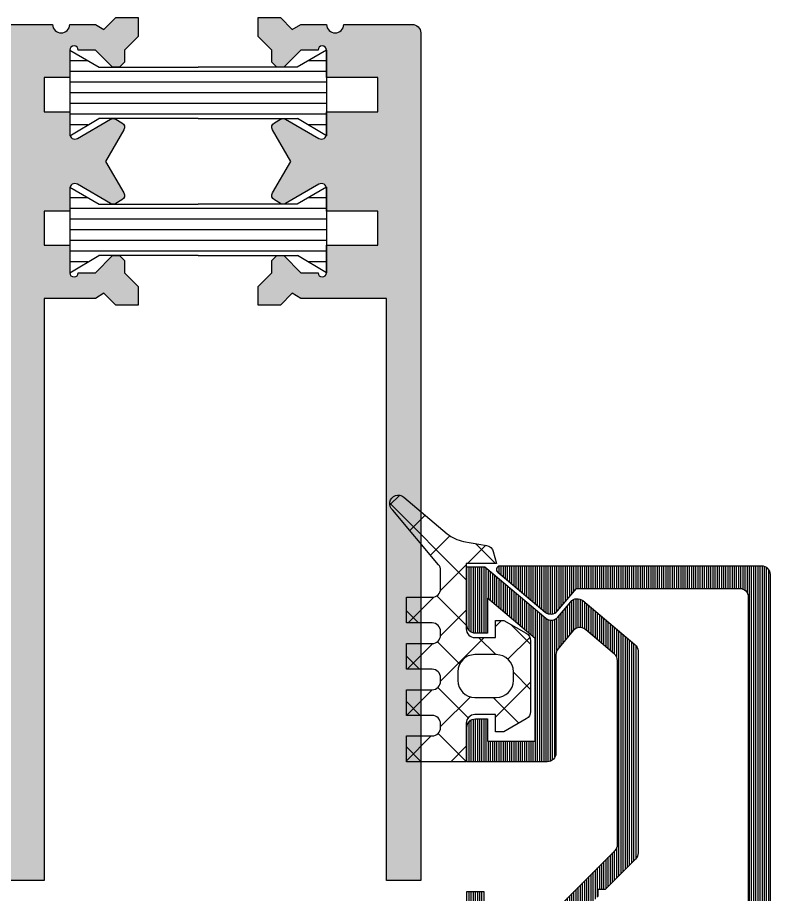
# Model space of a CAD drawing. Header units: millimetres. Extents: x 809 to 8159, y 33 to 4533.
# Drawn here: x 4002.43 to 4006.83, y 3004.71 to 3009.83 of the extents above; entities that cross this region are included whole.
import ezdxf

# ---------------------------------------------------------------- set-up
doc = ezdxf.new("R2010")
doc.units = ezdxf.units.MM
for name, color, linetype in [('1', 3, 'Continuous'), ('FITILLER', 240, 'Continuous'), ('GORUNUS-TARAMA', 11, 'Continuous')]:
    doc.layers.add(name, color=color, linetype=linetype)
pattern_1 = [(90, (36052.00619858685, -5551.831307589118), (-0.0125, 0), [])]

# ---------------------------------------------------------------- blocks, each defined once
blk = doc.blocks.new('*X20')
for p, q in [((0.6250000000000009, 13.929375), (0.6250000000000009, 15)), ((1.25, 0), (1.25, 15)), ((1.875, 0), (1.875000000000001, 15)), ((2.5, 0), (2.5, 15)), ((3.125, 0), (3.125, 15)), ((3.75, 0), (3.75, 15)), ((4.375, 13.9375), (4.375, 15)), ((0.625, 0), (0.6250000000000001, 1.070625)), ((4.375, 0), (4.375, 1.062499999999999))]:
    blk.add_line(p, q)
blk = doc.blocks.new('ISIBA')
at = {"layer": '1'}
for p, q in [((0, 15), (5, 15)), ((0, 15), (1, 13.287)), ((5, 15), (4, 13.3)), ((1, 13.287), (1, 7.5)), ((4, 7.5), (4, 13.3)), ((1, 1.713), (1, 7.499999999999999)), ((4, 7.5), (4, 1.7)), ((0, 0), (1, 1.713)), ((5, 0), (4, 1.7)), ((0, 0), (5, 0))]:
    blk.add_line(p, q, dxfattribs=at)
blk.add_blockref('*X20', (0, 0), dxfattribs=at)
blk = doc.blocks.new('ajsdfxcvzx')
h = blk.add_hatch(color=256)
edge = h.paths.add_edge_path()
edge.add_arc((35958.98180359086, -5582.085809404256), 0.02999999999965046, -30.00000000555798, 59.99999996880672, ccw=False)
edge.add_line((35959.00778435297, -5582.100809404258), (35958.90145319838, -5582.284980366444))
edge.add_line((35958.90145319838, -5582.284980366444), (35959.00778435297, -5582.46915132863))
edge.add_arc((35958.98180359086, -5582.484151328632), 0.02999999999925227, -59.99999996880672, 30.00000000555798, ccw=False)
edge.add_line((35958.99680359088, -5582.510132090737), (35958.96072663914, -5582.530961128552))
edge.add_arc((35958.94572663913, -5582.504980366445), 0.03000000000122575, 239.999999982578, 300.0000000294563, ccw=False)
edge.add_line((35958.93072663912, -5582.530961128552), (35958.73680359086, -5582.418999604331))
edge.add_arc((35958.72180359086, -5582.444980366444), 0.02999999999946331, 60.00000000069188, 180.000000001737)
edge.add_line((35958.69180359086, -5582.444980366445), (35958.69180359086, -5582.574980366444))
edge.add_line((35958.69180359086, -5582.574980366444), (35958.54180359087, -5582.574980366444))
edge.add_line((35958.54180359087, -5582.574980366444), (35958.54180359087, -5582.774980366445))
edge.add_line((35958.54180359087, -5582.774980366445), (35958.69180359086, -5582.774980366445))
edge.add_line((35958.69180359086, -5582.774980366445), (35958.69180359086, -5582.934980393184))
edge.add_arc((35958.71680359086, -5582.934980379814), 0.02500000000145877, 180.0000306408022, 360.0000306408023)
edge.add_line((35958.74180359086, -5582.934980366445), (35958.84180359086, -5582.934980366445))
edge.add_line((35958.84180359086, -5582.934980366445), (35958.94180359086, -5582.834980366444))
edge.add_line((35958.94180359086, -5582.834980366444), (35958.98251426898, -5582.834980366444))
edge.add_line((35958.98251426898, -5582.834980366444), (35959.01180359087, -5582.864269688325))
edge.add_line((35959.01180359087, -5582.864269688325), (35959.01180359087, -5582.934980366445))
edge.add_line((35959.01180359087, -5582.934980366445), (35959.09180359086, -5583.014980366444))
edge.add_line((35959.09180359086, -5583.014980366444), (35959.09180359086, -5583.124980366444))
edge.add_line((35959.09180359086, -5583.124980366444), (35958.96180359086, -5583.124980366444))
edge.add_line((35958.96180359086, -5583.124980366444), (35958.89180359086, -5583.054980366444))
edge.add_line((35958.89180359086, -5583.054980366444), (35958.84180359086, -5583.084980366444))
edge.add_line((35958.84180359086, -5583.084980366444), (35958.54180359087, -5583.084980366444))
edge.add_line((35958.54180359087, -5583.084980366444), (35958.54180359087, -5586.484980366445))
edge.add_line((35958.54180359087, -5586.484980366445), (35958.34180359086, -5586.484980366445))
edge.add_line((35958.34180359086, -5586.484980366445), (35958.34180359086, -5581.834980366444))
edge.add_arc((35958.29180359086, -5581.834980366442), 0.05000000000291038, 359.9999999979156, 449.9999999916624)
edge.add_line((35958.29180359087, -5581.784980366444), (35955.34180359086, -5581.784980366444))
edge.add_line((35955.34180359086, -5581.784980366444), (35955.34180359086, -5581.484980366445))
edge.add_line((35955.34180359086, -5581.484980366445), (35958.59180359086, -5581.484980366445))
edge.add_arc((35958.64180359086, -5581.484980366445), 0.04999999999563443, 180, 360)
edge.add_line((35958.69180359086, -5581.484980366445), (35958.84180359086, -5581.484980366445))
edge.add_line((35958.84180359086, -5581.484980366445), (35958.89180359086, -5581.514980366444))
edge.add_line((35958.89180359086, -5581.514980366444), (35958.96180359086, -5581.444980366445))
edge.add_line((35958.96180359086, -5581.444980366445), (35959.09180359086, -5581.444980366445))
edge.add_line((35959.09180359086, -5581.444980366445), (35959.09180359086, -5581.554980366444))
edge.add_line((35959.09180359086, -5581.554980366444), (35959.01180359087, -5581.634980366444))
edge.add_line((35959.01180359087, -5581.634980366444), (35959.01180359087, -5581.705691044563))
edge.add_line((35959.01180359087, -5581.705691044563), (35958.98251426898, -5581.734980366445))
edge.add_line((35958.98251426898, -5581.734980366445), (35958.94180359086, -5581.734980366445))
edge.add_line((35958.94180359086, -5581.734980366445), (35958.84180359086, -5581.634980366444))
edge.add_line((35958.84180359086, -5581.634980366444), (35958.74180359086, -5581.634980366444))
edge.add_arc((35958.71680359086, -5581.634980366444), 0.02500000000145519, 0, 180)
edge.add_line((35958.69180359086, -5581.634980366444), (35958.69180359086, -5581.794980366444))
edge.add_line((35958.69180359086, -5581.794980366444), (35958.54180359087, -5581.794980366444))
edge.add_line((35958.54180359087, -5581.794980366444), (35958.54180359087, -5581.994980366444))
edge.add_line((35958.54180359087, -5581.994980366444), (35958.69180359086, -5581.994980366444))
edge.add_line((35958.69180359086, -5581.994980366444), (35958.69180359086, -5582.124980366444))
edge.add_arc((35958.72180359086, -5582.124980366444), 0.02999999999883585, 180, 300.0000000285878)
edge.add_line((35958.73680359087, -5582.150961128552), (35958.93072663912, -5582.038999604337))
edge.add_arc((35958.94572663913, -5582.064980366444), 0.02999999999758778, 59.99999997054368, 120.000000017422, ccw=False)
edge.add_line((35958.96072663914, -5582.038999604337), (35958.99680359088, -5582.059828642151))
h = blk.add_hatch(color=256)
edge = h.paths.add_edge_path()
edge.add_line((35959.87180359086, -5582.864269688325), (35959.90109291274, -5582.834980366444))
edge.add_line((35959.90109291274, -5582.834980366444), (35959.94180359086, -5582.834980366444))
edge.add_line((35959.94180359086, -5582.834980366444), (35960.04180359087, -5582.934980366445))
edge.add_line((35960.04180359087, -5582.934980366445), (35960.14180359086, -5582.934980366445))
edge.add_arc((35960.16680359087, -5582.934980366445), 0.02500000000145519, 180, 360)
edge.add_line((35960.19180359086, -5582.934980366445), (35960.19180359086, -5582.774980366445))
edge.add_line((35960.19180359086, -5582.774980366445), (35960.49180359086, -5582.774980366445))
edge.add_line((35960.49180359086, -5582.774980366445), (35960.49180359086, -5582.574980366444))
edge.add_line((35960.49180359086, -5582.574980366444), (35960.19180359086, -5582.574980366444))
edge.add_line((35960.19180359086, -5582.574980366444), (35960.19180359086, -5582.444980366445))
edge.add_arc((35960.16180359086, -5582.444980366445), 0.02999999999883585, 0, 120.0000000285878)
edge.add_line((35960.14680359085, -5582.418999604337), (35959.95288054261, -5582.530961128552))
edge.add_arc((35959.93788054259, -5582.50498036644), 0.03000000000595163, 239.9999999757547, 300.0000000242453, ccw=False)
edge.add_line((35959.92288054258, -5582.530961128552), (35959.88680359085, -5582.510132090737))
edge.add_arc((35959.90180359086, -5582.484151328628), 0.02999999999916307, 150.0000000004591, 239.999999984315, ccw=False)
edge.add_line((35959.87582282875, -5582.46915132863), (35959.98215398334, -5582.284980366444))
edge.add_line((35959.98215398334, -5582.284980366444), (35959.87582282875, -5582.100809404259))
edge.add_arc((35959.90180359086, -5582.085809404261), 0.02999999999743328, 120.000000015685, 209.9999999995408, ccw=False)
edge.add_line((35959.88680359085, -5582.059828642152), (35959.92288054258, -5582.038999604337))
edge.add_arc((35959.93788054259, -5582.064980366449), 0.03000000000595163, 59.99999997575469, 120.00000002424531, ccw=False)
edge.add_line((35959.95288054261, -5582.038999604337), (35960.14680359086, -5582.150961128558))
edge.add_arc((35960.16180359086, -5582.124980366444), 0.03000000000025096, 240.0000000015604, 360)
edge.add_line((35960.19180359086, -5582.124980366444), (35960.19180359086, -5581.994980366444))
edge.add_line((35960.19180359086, -5581.994980366444), (35960.49180359086, -5581.994980366444))
edge.add_line((35960.49180359086, -5581.994980366444), (35960.49180359086, -5581.794980366444))
edge.add_line((35960.49180359086, -5581.794980366444), (35960.19180359086, -5581.794980366444))
edge.add_line((35960.19180359086, -5581.794980366444), (35960.19180359086, -5581.634980339705))
edge.add_arc((35960.16680359087, -5581.634980353075), 0.02499999999418281, 3.064080225297697e-05, 180.0000306408022)
edge.add_line((35960.14180359086, -5581.634980366444), (35960.04180359087, -5581.634980366444))
edge.add_line((35960.04180359087, -5581.634980366444), (35959.94180359086, -5581.734980366445))
edge.add_line((35959.94180359086, -5581.734980366445), (35959.90109291274, -5581.734980366445))
edge.add_line((35959.90109291274, -5581.734980366445), (35959.87180359086, -5581.705691044563))
edge.add_line((35959.87180359086, -5581.705691044563), (35959.87180359086, -5581.634980366444))
edge.add_line((35959.87180359086, -5581.634980366444), (35959.79180359087, -5581.554980366444))
edge.add_line((35959.79180359087, -5581.554980366444), (35959.79180359087, -5581.444980366445))
edge.add_line((35959.79180359087, -5581.444980366445), (35959.92180359086, -5581.444980366445))
edge.add_line((35959.92180359086, -5581.444980366445), (35959.99180359086, -5581.514980366444))
edge.add_line((35959.99180359086, -5581.514980366444), (35960.04180359087, -5581.484980366445))
edge.add_line((35960.04180359087, -5581.484980366445), (35960.19180359086, -5581.484980366445))
edge.add_arc((35960.24180359086, -5581.484980366445), 0.05000000000291038, 180, 360)
edge.add_line((35960.29180359087, -5581.484980366445), (35960.69180359086, -5581.484980366445))
edge.add_arc((35960.69180359086, -5581.534980366446), 0.05000000000109139, 2.084391326206969e-09, 90, ccw=False)
edge.add_line((35960.74180359086, -5581.534980366444), (35960.74180359086, -5586.484980366445))
edge.add_line((35960.74180359086, -5586.484980366445), (35960.54180359087, -5586.484980366445))
edge.add_line((35960.54180359087, -5586.484980366445), (35960.54180359087, -5583.084980366444))
edge.add_line((35960.54180359087, -5583.084980366444), (35960.04180359087, -5583.084980366444))
edge.add_line((35960.04180359087, -5583.084980366444), (35959.99180359086, -5583.054980366444))
edge.add_line((35959.99180359086, -5583.054980366444), (35959.92180359086, -5583.124980366444))
edge.add_line((35959.92180359086, -5583.124980366444), (35959.79180359087, -5583.124980366444))
edge.add_line((35959.79180359087, -5583.124980366444), (35959.79180359087, -5583.014980366444))
edge.add_line((35959.79180359087, -5583.014980366444), (35959.87180359086, -5582.934980366445))
edge.add_line((35959.87180359086, -5582.934980366445), (35959.87180359086, -5582.864269688325))
h = blk.add_hatch()
h.set_pattern_fill('LINE', color=256, scale=0.09999999999999996, angle=90.00000000000001, style=0)
h.set_pattern_definition(pattern_1)
edge = h.paths.add_edge_path()
edge.add_line((35961.41100946776, -5585.670743195413), (35961.41100946776, -5585.070979565514))
edge.add_line((35961.41100946776, -5585.070979565514), (35961.13100946776, -5584.836031668784))
edge.add_line((35961.13100946776, -5584.836031668784), (35961.13100946776, -5585.040743195413))
edge.add_line((35961.13100946776, -5585.040743195413), (35961.06100946776, -5585.040743195413))
edge.add_arc((35961.06100946776, -5584.990743195414), 0.04999999999836291, 179.9999999979156, 270, ccw=False)
edge.add_line((35961.01100946777, -5584.990743195413), (35961.01100946777, -5584.653463769426))
edge.add_line((35961.01100946777, -5584.653463769426), (35961.11643336398, -5584.653463769426))
edge.add_line((35961.11643336398, -5584.653463769426), (35961.47235689727, -5584.952119074938))
edge.add_arc((35961.50449627775, -5584.913816852782), 0.05000000000058918, 230.0000000006135, 320.000000000485)
edge.add_line((35961.54279849991, -5584.945956233267), (35961.61789372605, -5584.856461227731))
edge.add_arc((35961.65619594821, -5584.888600608217), 0.05000000000187051, 50.00000000061351, 140.0000000004851, ccw=False)
edge.add_line((35961.68833532869, -5584.85029838606), (35961.99314884825, -5585.106067297898))
edge.add_arc((35961.96100946776, -5585.144369520058), 0.05000000000267932, 4.168782652413938e-09, 50.000000002623324, ccw=False)
edge.add_line((35962.01100946777, -5585.144369520054), (35962.01100946777, -5586.323905328199))
edge.add_arc((35961.96100946776, -5586.323905328195), 0.05000000000291038, 314.99999999778913, 359.99999999583116, ccw=False)
edge.add_line((35961.99636480682, -5586.359260667257), (35961.81918403121, -5586.536441442873))
edge.add_line((35961.81918403121, -5586.536441442873), (35961.77675762434, -5586.536441442873))
edge.add_line((35961.77675762434, -5586.536441442873), (35961.77675762434, -5586.578867849744))
edge.add_line((35961.77675762434, -5586.578867849744), (35961.7218063656, -5586.633819108485))
edge.add_arc((35961.75716170466, -5586.669174447547), 0.05000000000232364, 134.9999999977892, 179.9999999958312)
edge.add_line((35961.70716170465, -5586.669174447544), (35961.70716170465, -5587.627753091307))
edge.add_arc((35961.75716170466, -5587.627753091304), 0.05000000000291038, 180.0000000031266, 225.0000000022108)
edge.add_line((35961.7218063656, -5587.663108430366), (35961.77675762434, -5587.718059689108))
edge.add_line((35961.77675762434, -5587.718059689108), (35961.77675762434, -5587.760486095978))
edge.add_line((35961.77675762434, -5587.760486095978), (35961.81918403121, -5587.760486095978))
edge.add_line((35961.81918403121, -5587.760486095978), (35961.99636480682, -5587.937666871593))
edge.add_arc((35961.96100946776, -5587.973022210655), 0.05000000000232364, 3.126615411019884e-09, 45.000000002210925, ccw=False)
edge.add_line((35962.01100946777, -5587.973022210653), (35962.01100946777, -5589.152558018797))
edge.add_arc((35961.96100946776, -5589.152558018794), 0.05000000000291038, 309.99999999737673, 359.99999999583116, ccw=False)
edge.add_line((35961.99314884825, -5589.190860240953), (35961.68833532869, -5589.446629152792))
edge.add_arc((35961.65619594821, -5589.408326930635), 0.05000000000058918, 219.9999999995149, 309.9999999993865, ccw=False)
edge.add_line((35961.61789372605, -5589.44046631112), (35961.54279849991, -5589.350971305585))
edge.add_arc((35961.50449627775, -5589.38311068607), 0.05000000000187051, 39.99999999951493, 129.9999999993865)
edge.add_line((35961.47235689727, -5589.344808463913), (35961.11643336398, -5589.643463769426))
edge.add_line((35961.11643336398, -5589.643463769426), (35961.01100946777, -5589.643463769426))
edge.add_line((35961.01100946777, -5589.643463769426), (35961.01100946777, -5589.306184343438))
edge.add_arc((35961.06100946776, -5589.306184343435), 0.04999999999563443, 90, 180.0000000031266, ccw=False)
edge.add_line((35961.06100946776, -5589.256184343438), (35961.13100946776, -5589.256184343438))
edge.add_line((35961.13100946776, -5589.256184343438), (35961.13100946776, -5589.460895870067))
edge.add_line((35961.13100946776, -5589.460895870067), (35961.41100946776, -5589.225947973337))
edge.add_line((35961.41100946776, -5589.225947973337), (35961.41100946776, -5588.626184343439))
edge.add_line((35961.41100946776, -5588.626184343439), (35961.13100946776, -5588.626184343439))
edge.add_line((35961.13100946776, -5588.626184343439), (35961.13100946776, -5588.756184343439))
edge.add_line((35961.13100946776, -5588.756184343439), (35961.06100946776, -5588.756184343439))
edge.add_arc((35961.06100946776, -5588.70618434344), 0.04999999999836291, 179.9999999979156, 270, ccw=False)
edge.add_line((35961.01100946777, -5588.706184343439), (35961.01100946777, -5588.506184343439))
edge.add_line((35961.01100946777, -5588.506184343439), (35961.48100946777, -5588.506184343439))
edge.add_arc((35961.48100946776, -5588.556184343436), 0.04999999999745341, -2.084391326206969e-09, 89.99999999166238, ccw=False)
edge.add_line((35961.53100946776, -5588.556184343438), (35961.53100946776, -5589.132036313231))
edge.add_arc((35961.58100946777, -5589.132036313229), 0.05000000000291038, 180.0000000020844, 220.0000000003133)
edge.add_line((35961.54270724561, -5589.164175693715), (35961.63268454606, -5589.271406464783))
edge.add_arc((35961.67098676821, -5589.239267084298), 0.05000000000187051, 219.9999999995149, 309.9999999993865)
edge.add_line((35961.7031261487, -5589.277569306455), (35961.87314884824, -5589.134903321975))
edge.add_arc((35961.84100946777, -5589.096601099815), 0.04999999999800243, 309.9999999909897, 359.9999999968734)
edge.add_line((35961.89100946776, -5589.096601099818), (35961.89100946776, -5588.022727838137))
edge.add_arc((35961.84100946776, -5588.02272783814), 0.05000000000291038, 3.126612473883902e-09, 45.0000000014739)
edge.add_line((35961.87636480682, -5587.987372499078), (35961.55210073811, -5587.663108430366))
edge.add_arc((35961.51674539905, -5587.698463769427), 0.05000000000103742, 45.00000000073695, 90)
edge.add_line((35961.51674539905, -5587.648463769426), (35961.11100946776, -5587.648463769426))
edge.add_line((35961.11100946776, -5587.648463769426), (35961.11100946776, -5587.748463769425))
edge.add_line((35961.11100946776, -5587.748463769425), (35961.01100946777, -5587.748463769425))
edge.add_line((35961.01100946777, -5587.748463769425), (35961.01100946777, -5587.448463769426))
edge.add_arc((35961.06100946776, -5587.448463769424), 0.04999999999563443, 90, 180.0000000020844, ccw=False)
edge.add_line((35961.06100946776, -5587.398463769426), (35961.13100946776, -5587.398463769426))
edge.add_line((35961.13100946776, -5587.398463769426), (35961.13100946776, -5587.528463769426))
edge.add_line((35961.13100946776, -5587.528463769426), (35961.50716170466, -5587.528463769426))
edge.add_arc((35961.50716170466, -5587.478463769428), 0.04999999999745341, 270, 360.0000000031266)
edge.add_line((35961.55716170465, -5587.478463769426), (35961.55716170465, -5586.818463769426))
edge.add_arc((35961.50716170466, -5586.818463769423), 0.04999999999563443, 359.9999999968734, 450)
edge.add_line((35961.50716170466, -5586.768463769426), (35961.13100946776, -5586.768463769426))
edge.add_line((35961.13100946776, -5586.768463769426), (35961.13100946776, -5586.898463769426))
edge.add_line((35961.13100946776, -5586.898463769426), (35961.06100946776, -5586.898463769426))
edge.add_arc((35961.06100946776, -5586.848463769427), 0.04999999999836291, 179.9999999979156, 270, ccw=False)
edge.add_line((35961.01100946777, -5586.848463769426), (35961.01100946777, -5586.548463769425))
edge.add_line((35961.01100946777, -5586.548463769425), (35961.11100946776, -5586.548463769425))
edge.add_line((35961.11100946776, -5586.548463769425), (35961.11100946776, -5586.648463769426))
edge.add_line((35961.11100946776, -5586.648463769426), (35961.51674539905, -5586.648463769426))
edge.add_arc((35961.51674539905, -5586.598463769425), 0.05000000000109139, 270, 314.999999999263)
edge.add_line((35961.55210073811, -5586.633819108485), (35961.87636480682, -5586.309555039773))
edge.add_arc((35961.84100946776, -5586.274199700712), 0.05000000000168053, 314.9999999985261, 359.9999999968734)
edge.add_line((35961.89100946776, -5586.274199700714), (35961.89100946776, -5585.200326439032))
edge.add_arc((35961.84100946777, -5585.200326439036), 0.04999999999563443, 4.168816632451847e-09, 50.00000000901027)
edge.add_line((35961.87314884824, -5585.162024216876), (35961.7031261487, -5585.019358232396))
edge.add_arc((35961.67098676821, -5585.057660454553), 0.05000000000058918, 50.00000000061353, 140.0000000004851)
edge.add_line((35961.63268454606, -5585.025521074068), (35961.54270724561, -5585.132751845136))
edge.add_arc((35961.58100946777, -5585.164891225622), 0.05000000000245512, 139.9999999996867, 179.9999999979156)
edge.add_line((35961.53100946776, -5585.164891225621), (35961.53100946776, -5585.740743195413))
edge.add_arc((35961.48100946776, -5585.740743195414), 0.05000000000291038, -89.99999999166238, 2.084391326206969e-09, ccw=False)
edge.add_line((35961.48100946777, -5585.790743195413), (35961.01100946777, -5585.790743195413))
edge.add_line((35961.01100946777, -5585.790743195413), (35961.01100946777, -5585.590743195413))
edge.add_arc((35961.06100946776, -5585.590743195411), 0.04999999999563443, 90, 180.0000000020844, ccw=False)
edge.add_line((35961.06100946776, -5585.540743195413), (35961.13100946776, -5585.540743195413))
edge.add_line((35961.13100946776, -5585.540743195413), (35961.13100946776, -5585.670743195413))
edge.add_line((35961.13100946776, -5585.670743195413), (35961.41100946776, -5585.670743195413))
h = blk.add_hatch()
h.set_pattern_fill('LINE', color=256, scale=0.09999999999999996, angle=90.00000000000001, style=0)
h.set_pattern_definition(pattern_1)
edge = h.paths.add_edge_path()
edge.add_arc((35962.60431724008, -5584.828463769427), 0.05000000000109139, 1.042224084812915e-09, 90, ccw=False)
edge.add_line((35962.65431724008, -5584.828463769426), (35962.65431724008, -5589.468463769426))
edge.add_arc((35962.60431724008, -5589.468463769424), 0.05000000000291038, 270, 359.9999999979156, ccw=False)
edge.add_line((35962.60431724008, -5589.518463769426), (35961.65070618231, -5589.518463769426))
edge.add_line((35961.65070618231, -5589.518463769426), (35961.53971707907, -5589.386192106905))
edge.add_arc((35961.50141485692, -5589.418331487386), 0.04999999999395836, 40.00000000168076, 130.0000000013962)
edge.add_line((35961.46927547644, -5589.380029265232), (35961.19146148788, -5589.613142880563))
edge.add_arc((35961.20431724007, -5589.628463769426), 0.01999999999784756, 129.9999999888011, 270)
edge.add_line((35961.20431724007, -5589.648463769426), (35962.73431724007, -5589.648463769426))
edge.add_arc((35962.73431724007, -5589.598463769424), 0.05000000000200089, 270, 359.9999999979156)
edge.add_line((35962.78431724008, -5589.598463769426), (35962.78431724008, -5584.698463769426))
edge.add_arc((35962.73431724007, -5584.698463769428), 0.05000000000291038, 2.084408315922602e-09, 90)
edge.add_line((35962.73431724007, -5584.648463769426), (35961.20431724007, -5584.648463769426))
edge.add_arc((35961.20431724007, -5584.668463769424), 0.01999999999861757, 90, 230.0000000111989)
edge.add_line((35961.19146148788, -5584.683784658288), (35961.46927547644, -5584.916898273618))
edge.add_arc((35961.50141485692, -5584.878596051465), 0.04999999999780233, 229.9999999979339, 319.9999999983193)
edge.add_line((35961.53971707907, -5584.910735431947), (35961.65070618231, -5584.778463769426))
edge.add_line((35961.65070618231, -5584.778463769426), (35962.60431724008, -5584.778463769426))
at = {"layer": 'FITILLER'}
h = blk.add_hatch(dxfattribs=at)
h.set_pattern_fill('NET', color=256, scale=1.499999999999999, angle=225, style=0)
h.set_pattern_definition([(135, (35975.42690451786, -5598.281424507127), (0.1325825214724776, 0.1325825214724776), []), (44.99999999999994, (35975.42690451786, -5598.281424507127), (0.1325825214724777, -0.1325825214724775), [])])
edge = h.paths.add_edge_path(flags=16)
edge.add_arc((35961.18292354138, -5585.265743195416), 0.1000000000058208, 1.563306236941951e-09, 90)
edge.add_line((35961.18292354138, -5585.165743195413), (35961.05792354138, -5585.165743195413))
edge.add_arc((35961.05792354138, -5585.265743195412), 0.0999999999994543, 90, 180.0000000005211)
edge.add_line((35960.95792354138, -5585.265743195413), (35960.95792354138, -5585.315743195413))
edge.add_arc((35961.05792354138, -5585.315743195414), 0.09999999999854481, 179.9999999994789, 270)
edge.add_line((35961.05792354138, -5585.415743195414), (35961.18292354138, -5585.415743195414))
edge.add_arc((35961.18292354138, -5585.315743195411), 0.1000000000030923, 270, 359.9999999984367)
edge.add_line((35961.28292354138, -5585.315743195413), (35961.28292354138, -5585.265743195413))
edge = h.paths.add_edge_path()
edge.add_arc((35961.02613516738, -5584.30721134697), 0.2000000000073933, 229.7668578446722, 260.0000000007082)
edge.add_line((35960.99140553185, -5584.504172897579), (35961.12615273423, -5584.527932464934))
edge.add_arc((35961.11747032534, -5584.577172852582), 0.04999999999874655, 14.999999997630425, 79.9999999958788, ccw=False)
edge.add_line((35961.16576661666, -5584.564231900329), (35961.18431724008, -5584.633463769425))
edge.add_line((35961.18431724008, -5584.633463769425), (35961.00792354137, -5584.633463769425))
edge.add_line((35961.00792354137, -5584.633463769425), (35961.00792354137, -5585.015743195413))
edge.add_arc((35961.05792354138, -5585.015743195412), 0.05000000000291038, 180.0000000010422, 270)
edge.add_line((35961.05792354138, -5585.065743195413), (35961.17792354138, -5585.065743195413))
edge.add_line((35961.17792354138, -5585.065743195413), (35961.17792354138, -5584.965743195413))
edge.add_line((35961.17792354138, -5584.965743195413), (35961.22792354137, -5584.965743195413))
edge.add_line((35961.22792354137, -5584.965743195413), (35961.35792354138, -5585.040798730408))
edge.add_arc((35961.33292354138, -5585.084100000592), 0.04999999999637996, -5.211006737226853e-09, 59.9999999956795, ccw=False)
edge.add_line((35961.38292354137, -5585.084100000597), (35961.38292354137, -5585.497386390229))
edge.add_arc((35961.33292354138, -5585.497386390234), 0.04999999999563443, -59.9999999956795, 6.253173978620907e-09, ccw=False)
edge.add_line((35961.35792354138, -5585.540687660418), (35961.22792354137, -5585.615743195413))
edge.add_line((35961.22792354137, -5585.615743195413), (35961.17792354138, -5585.615743195413))
edge.add_line((35961.17792354138, -5585.615743195413), (35961.17792354138, -5585.515743195413))
edge.add_line((35961.17792354138, -5585.515743195413), (35961.05792354138, -5585.515743195413))
edge.add_arc((35961.05792354138, -5585.565743195415), 0.05000000000200089, 90, 179.9999999979156)
edge.add_line((35961.00792354137, -5585.565743195413), (35961.00792354137, -5585.790743195413))
edge.add_line((35961.00792354137, -5585.790743195413), (35960.65792354138, -5585.790743195413))
edge.add_line((35960.65792354138, -5585.790743195413), (35960.65792354138, -5585.640743195413))
edge.add_line((35960.65792354138, -5585.640743195413), (35960.80792354138, -5585.640743195413))
edge.add_arc((35960.80792354138, -5585.590743195411), 0.05000000000200089, 270, 359.9999999979156)
edge.add_line((35960.85792354138, -5585.590743195413), (35960.85792354138, -5585.570743195413))
edge.add_arc((35960.80792354138, -5585.570743195414), 0.05000000000291038, 1.042204157961301e-09, 90)
edge.add_line((35960.80792354138, -5585.520743195413), (35960.65792354138, -5585.520743195413))
edge.add_line((35960.65792354138, -5585.520743195413), (35960.65792354138, -5585.370743195413))
edge.add_line((35960.65792354138, -5585.370743195413), (35960.80792354138, -5585.370743195413))
edge.add_arc((35960.80792354138, -5585.320743195412), 0.05000000000109139, 270, 359.9999999979156)
edge.add_line((35960.85792354138, -5585.320743195413), (35960.85792354138, -5585.300743195413))
edge.add_arc((35960.80792354138, -5585.300743195414), 0.05000000000291038, 1.042204157961301e-09, 90)
edge.add_line((35960.80792354138, -5585.250743195413), (35960.65792354138, -5585.250743195413))
edge.add_line((35960.65792354138, -5585.250743195413), (35960.65792354138, -5585.100743195413))
edge.add_line((35960.65792354138, -5585.100743195413), (35960.80792354138, -5585.100743195413))
edge.add_arc((35960.80792354138, -5585.050743195412), 0.05000000000109139, 270, 359.9999999989578)
edge.add_line((35960.85792354138, -5585.050743195413), (35960.85792354138, -5585.030743195413))
edge.add_arc((35960.80792354138, -5585.030743195415), 0.05000000000291038, 2.084408315922602e-09, 90)
edge.add_line((35960.80792354138, -5584.980743195413), (35960.65792354138, -5584.980743195413))
edge.add_line((35960.65792354138, -5584.980743195413), (35960.65792354138, -5584.830743195413))
edge.add_line((35960.65792354138, -5584.830743195413), (35960.80792354138, -5584.830743195413))
edge.add_arc((35960.80792354138, -5584.780743195412), 0.05000000000109139, 270, 359.9999999979156)
edge.add_line((35960.85792354138, -5584.780743195413), (35960.85792354138, -5584.67258178846))
edge.add_arc((35960.80792354138, -5584.672581788462), 0.04999999999563443, 2.084408316225923e-09, 40.00000000567263)
edge.add_line((35960.84622576353, -5584.640442407976), (35960.57871449828, -5584.321634896551))
edge.add_arc((35960.61100946776, -5584.283463769426), 0.05000000000280942, 49.766857840143416, 229.7668578401433, ccw=False)
edge.add_line((35960.64330443725, -5584.245292642301), (35960.89695528944, -5584.459895855476))
for points in [[(35955.34180359086, -5581.484980366445), (35958.59180359086, -5581.484980366445, 1), (35958.69180359086, -5581.484980366445), (35958.84180359086, -5581.484980366445), (35958.89180359086, -5581.514980366444), (35958.96180359086, -5581.444980366445), (35959.09180359086, -5581.444980366445), (35959.09180359086, -5581.554980366444), (35959.01180359087, -5581.634980366444), (35959.01180359087, -5581.705691044563), (35958.98251426898, -5581.734980366445), (35958.94180359086, -5581.734980366445), (35958.84180359086, -5581.634980366444), (35958.74180359086, -5581.634980366444, 0.9999999999999998), (35958.69180359086, -5581.634980366444), (35958.69180359086, -5581.794980366444), (35958.54180359087, -5581.794980366444), (35958.54180359087, -5581.994980366444), (35958.69180359086, -5581.994980366444), (35958.69180359086, -5582.124980366444, 0.5773502693283686), (35958.73680359087, -5582.150961128552), (35958.93072663912, -5582.038999604337, -0.2679491926541853), (35958.96072663914, -5582.038999604337), (35958.99680359088, -5582.059828642151, -0.4142135622511259), (35959.00778435297, -5582.100809404258), (35958.90145319838, -5582.284980366444), (35959.00778435297, -5582.46915132863, -0.4142135622511259), (35958.99680359088, -5582.510132090737), (35958.96072663914, -5582.530961128552, -0.2679491926541853), (35958.93072663912, -5582.530961128552), (35958.73680359086, -5582.418999604331, 0.5773502691896633), (35958.69180359086, -5582.444980366445), (35958.69180359086, -5582.574980366444), (35958.54180359087, -5582.574980366444), (35958.54180359087, -5582.774980366445), (35958.69180359086, -5582.774980366445), (35958.69180359086, -5582.934980393184, 0.9999999999999998), (35958.74180359086, -5582.934980366445), (35958.84180359086, -5582.934980366445), (35958.94180359086, -5582.834980366444), (35958.98251426898, -5582.834980366444), (35959.01180359087, -5582.864269688325), (35959.01180359087, -5582.934980366445), (35959.09180359086, -5583.014980366444), (35959.09180359086, -5583.124980366444), (35958.96180359086, -5583.124980366444), (35958.89180359086, -5583.054980366444), (35958.84180359086, -5583.084980366444), (35958.54180359087, -5583.084980366444), (35958.54180359087, -5586.484980366445), (35958.34180359086, -5586.484980366445)], [(35961.55210073811, -5586.633819108485), (35961.87636480682, -5586.309555039773, 0.1989123673796371), (35961.89100946776, -5586.274199700714), (35961.89100946776, -5585.200326439032, 0.2216946626429332), (35961.87314884824, -5585.162024216876), (35961.7031261487, -5585.019358232396, 0.4142135623732124), (35961.63268454606, -5585.025521074068), (35961.54270724561, -5585.132751845136, 0.1763269807083682), (35961.53100946776, -5585.164891225621), (35961.53100946776, -5585.740743195413, -0.4142135623730951), (35961.48100946777, -5585.790743195413), (35961.01100946777, -5585.790743195413), (35961.01100946777, -5585.590743195413, -0.4142135623730951), (35961.06100946776, -5585.540743195413), (35961.13100946776, -5585.540743195413), (35961.13100946776, -5585.670743195413), (35961.41100946776, -5585.670743195413), (35961.41100946776, -5585.070979565514), (35961.13100946776, -5584.836031668784), (35961.13100946776, -5585.040743195413), (35961.06100946776, -5585.040743195413, -0.4142135623730951), (35961.01100946777, -5584.990743195413), (35961.01100946777, -5584.653463769426), (35961.11643336398, -5584.653463769426), (35961.47235689727, -5584.952119074938, 0.4142135623731674), (35961.54279849991, -5584.945956233267), (35961.61789372605, -5584.856461227731, -0.4142135623732124), (35961.68833532869, -5584.85029838606), (35961.99314884825, -5585.106067297898, -0.2216946626429264), (35962.01100946777, -5585.144369520054), (35962.01100946777, -5586.323905328199, -0.198912367379658), (35961.99636480682, -5586.359260667257), (35961.81918403121, -5586.536441442873), (35961.77675762434, -5586.536441442873), (35961.77675762434, -5586.578867849744)]]:
    blk.add_lwpolyline(points, format="xyb")
for points in [[(35959.87180359086, -5582.864269688325), (35959.90109291274, -5582.834980366444), (35959.94180359086, -5582.834980366444), (35960.04180359087, -5582.934980366445), (35960.14180359086, -5582.934980366445, 0.9999999999999998), (35960.19180359086, -5582.934980366445), (35960.19180359086, -5582.774980366445), (35960.49180359086, -5582.774980366445), (35960.49180359086, -5582.574980366444), (35960.19180359086, -5582.574980366444), (35960.19180359086, -5582.444980366445, 0.5773502693282933), (35960.14680359085, -5582.418999604337), (35959.95288054261, -5582.530961128552, -0.2679491926541726), (35959.92288054258, -5582.530961128552), (35959.88680359085, -5582.510132090737, -0.4142135622512696), (35959.87582282875, -5582.46915132863), (35959.98215398334, -5582.284980366444), (35959.87582282875, -5582.100809404259, -0.4142135622513101), (35959.88680359085, -5582.059828642152), (35959.92288054258, -5582.038999604337, -0.2679491926541726), (35959.95288054261, -5582.038999604337), (35960.14680359086, -5582.150961128558, 0.5773502691897733), (35960.19180359086, -5582.124980366444), (35960.19180359086, -5581.994980366444), (35960.49180359086, -5581.994980366444), (35960.49180359086, -5581.794980366444), (35960.19180359086, -5581.794980366444), (35960.19180359086, -5581.634980339705, 1.000000000000227), (35960.14180359086, -5581.634980366444), (35960.04180359087, -5581.634980366444), (35959.94180359086, -5581.734980366445), (35959.90109291274, -5581.734980366445), (35959.87180359086, -5581.705691044563), (35959.87180359086, -5581.634980366444), (35959.79180359087, -5581.554980366444), (35959.79180359087, -5581.444980366445), (35959.92180359086, -5581.444980366445), (35959.99180359086, -5581.514980366444), (35960.04180359087, -5581.484980366445), (35960.19180359086, -5581.484980366445, 0.9999999999999998), (35960.29180359087, -5581.484980366445), (35960.69180359086, -5581.484980366445, -0.4142135623730951), (35960.74180359086, -5581.534980366444), (35960.74180359086, -5586.484980366445), (35960.54180359087, -5586.484980366445), (35960.54180359087, -5583.084980366444), (35960.04180359087, -5583.084980366444), (35959.99180359086, -5583.054980366444), (35959.92180359086, -5583.124980366444), (35959.79180359087, -5583.124980366444), (35959.79180359087, -5583.014980366444), (35959.87180359086, -5582.934980366445)], [(35962.60431724008, -5584.778463769426, -0.4142135623730951), (35962.65431724008, -5584.828463769426), (35962.65431724008, -5589.468463769426, -0.4142135623730951), (35962.60431724008, -5589.518463769426), (35961.65070618231, -5589.518463769426), (35961.53971707907, -5589.386192106905, 0.4142135623731419), (35961.46927547644, -5589.380029265232), (35961.19146148788, -5589.613142880563, 0.7002075382095383), (35961.20431724007, -5589.648463769426), (35962.73431724007, -5589.648463769426, 0.4142135623730617), (35962.78431724008, -5589.598463769426), (35962.78431724008, -5584.698463769426, 0.4142135623730951), (35962.73431724007, -5584.648463769426), (35961.20431724007, -5584.648463769426, 0.7002075382097253), (35961.19146148788, -5584.683784658288), (35961.46927547644, -5584.916898273618, 0.414213562373189), (35961.53971707907, -5584.910735431947), (35961.65070618231, -5584.778463769426)]]:
    blk.add_lwpolyline(points, format="xyb", close=True)
blk.add_lwpolyline([(35961.01100946777, -5586.848463769426), (35961.01100946777, -5586.548463769425), (35961.11100946776, -5586.548463769425), (35961.11100946776, -5586.648463769426)])
for points in [[(35960.89695528944, -5584.459895855476, 0.1326875429165003), (35960.99140553185, -5584.504172897579), (35961.12615273423, -5584.527932464934, -0.2914734195860864), (35961.16576661666, -5584.564231900329), (35961.18431724008, -5584.633463769425), (35961.00792354137, -5584.633463769425), (35961.00792354137, -5585.015743195413, 0.4142135623730951), (35961.05792354138, -5585.065743195413), (35961.17792354138, -5585.065743195413), (35961.17792354138, -5584.965743195413), (35961.22792354137, -5584.965743195413), (35961.35792354138, -5585.040798730408, -0.267949192431109), (35961.38292354137, -5585.084100000597), (35961.38292354137, -5585.497386390229, -0.2679491924311237), (35961.35792354138, -5585.540687660418), (35961.22792354137, -5585.615743195413), (35961.17792354138, -5585.615743195413), (35961.17792354138, -5585.515743195413), (35961.05792354138, -5585.515743195413, 0.4142135623730951), (35961.00792354137, -5585.565743195413), (35961.00792354137, -5585.790743195413), (35960.65792354138, -5585.790743195413), (35960.65792354138, -5585.640743195413), (35960.80792354138, -5585.640743195413, 0.4142135623730951), (35960.85792354138, -5585.590743195413), (35960.85792354138, -5585.570743195413, 0.4142135623730951), (35960.80792354138, -5585.520743195413), (35960.65792354138, -5585.520743195413), (35960.65792354138, -5585.370743195413), (35960.80792354138, -5585.370743195413, 0.4142135623730951), (35960.85792354138, -5585.320743195413), (35960.85792354138, -5585.300743195413, 0.4142135623730951), (35960.80792354138, -5585.250743195413), (35960.65792354138, -5585.250743195413), (35960.65792354138, -5585.100743195413), (35960.80792354138, -5585.100743195413, 0.4142135623730951), (35960.85792354138, -5585.050743195413), (35960.85792354138, -5585.030743195413, 0.4142135623730951), (35960.80792354138, -5584.980743195413), (35960.65792354138, -5584.980743195413), (35960.65792354138, -5584.830743195413), (35960.80792354138, -5584.830743195413, 0.4142135623730951), (35960.85792354138, -5584.780743195413), (35960.85792354138, -5584.67258178846, 0.1763269807084748), (35960.84622576353, -5584.640442407976), (35960.57871449828, -5584.321634896551, -1.000000000000021), (35960.64330443725, -5584.245292642301)], [(35961.28292354138, -5585.265743195413, 0.4142135623730951), (35961.18292354138, -5585.165743195413), (35961.05792354138, -5585.165743195413, 0.4142135623730951), (35960.95792354138, -5585.265743195413), (35960.95792354138, -5585.315743195413, 0.4142135623731117), (35961.05792354138, -5585.415743195414), (35961.18292354138, -5585.415743195414, 0.4142135623730951), (35961.28292354138, -5585.315743195413)]]:
    blk.add_lwpolyline(points, format="xyb", close=True, dxfattribs=at)
at = {"xscale": -0.1, "yscale": 0.1, "zscale": 0.1, "rotation": 90}
for p in [(35960.19180359086, -5581.634980366444), (35960.19180359086, -5582.434980366445)]:
    blk.add_blockref('ISIBA', p, dxfattribs=at)

msp = doc.modelspace()

# ---------------------------------------------------------------- block references
at = {"layer": 'GORUNUS-TARAMA'}
msp.add_blockref('ajsdfxcvzx', (-31955.95567726321, 8591.274052643628), dxfattribs=at)

doc.saveas('drawing.dxf')
